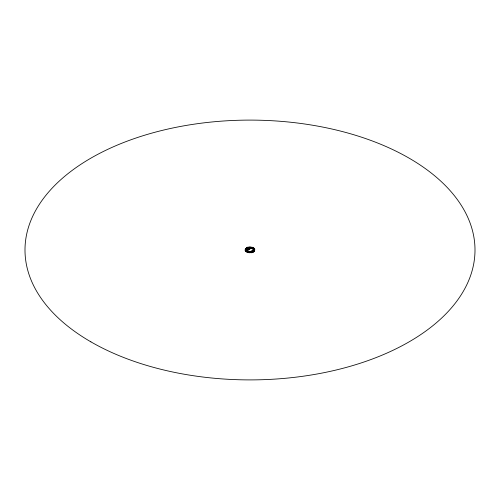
<?xml version="1.0" encoding="UTF-8"?>
<svg xmlns="http://www.w3.org/2000/svg" width="500" height="500" viewBox="0 0 500 500"><rect width="100%" height="100%" fill="white"/><g stroke="black" fill="none" stroke-linecap="round" stroke-linejoin="round"><path stroke-width="0.75" d="M249.725 252.781C247.537 252.806 244.219 251.4 245.431 248.725L247.763 247.225L250.212 247.013L252.512 247.325L254.288 248.363L254.713 249.119C255.906 251.944 249.119 254.356 250 251.581L247.169 250.637L246.725 249.694L247.569 248.287L250 247.8L252.725 248.594L253.3 249.706L252.831 250.637L250 251.581M254.575 250.863L254.288 248.363C252.131 248.556 249.631 246.231 247.188 248.069C246.106 248.106 245.406 251.456 246.725 249.694L245.956 249.775M254.706 249.4L254.713 249.119C253.337 249.206 254.294 251.119 252.644 251.519C250.637 252.494 247.35 252.431 246.2 250.312M248.487 252.631L248.713 252.025M246.069 250.312L246.094 249.088L247.188 248.069L247.569 248.287L245.431 248.725L245.244 250.569M247.169 248.175L250.331 247.237M253.531 248.619L250.169 247.506M252.044 247.806L251.519 247.987M249.15 251.431L249 252.094M245.156 249.931L246.025 250.125L245.281 250.325L245.662 251.262M253.906 250.438L253.556 248.431L253.162 249.2L253.931 249.306M248.062 251.825L248.363 251.325M247.825 251.65L247.369 252.325M253.219 252.075L252.644 251.519L253.906 250.188L253.162 250.069M246.394 251.869L246.494 250.912M252.138 247.856L252.512 247.325L253.531 248.125L252.894 248.319M245.756 251.331C248.519 252.587 252.387 253.5 254.575 250.763L253.794 250.531M245.369 249.125L246.625 247.987M251.225 247.537L252.587 247.638M251.15 252.1L253.419 250.9M245.956 249.694L246.838 249.119L246.094 249.194M248.925 249.381C249.019 247.631 248.988 250.837 247.656 248.881L247.656 248.212L248.8 247.55L249.862 248.162L249.862 248.837L248.787 248.406L248.8 247.55M249.862 248.162L248.719 248.825L247.656 248.212M249.662 248.956L249.662 248.419L248.925 248.844M249.387 248.4L249.55 248.844M248.85 249.338L247.975 248.875M249.387 248.938L249.55 248.306L248.787 247.869L247.975 248.337L248.731 248.781L248.719 249.5M246.525 250.963L247.169 250.637M252.344 251.575L254.037 251.519M246.175 250.4L246.838 250.113M250.85 251.519L251.238 251.994L246.537 251.669L245.662 251.075L246.431 250.844M251.769 248.119L252.613 248.113M252.725 248.594L253.556 248.431M249.112 247.587L248.944 247.194L250.212 247.206M253.3 249.706L254.55 249.631L254.769 250.1M251.806 251.756L253.219 251.881M252.831 250.637L253.381 250.787M247.138 251.306L247.638 251.45L247.625 251.062M250.45 247.512L249.869 247.331L250 247.8M247.169 248.744L245.906 248.475M246.556 251L247.638 251.45M248.806 248.131L250.025 248.837L248.719 249.587L247.5 248.888M248.8 248.225L249.862 248.837M252.312 251.025L252.862 251.344M253.263 250.975L254.037 251.444M250.081 252.113L250.987 252.731M247.344 248.094L246.769 247.938L247.763 247.225L248.363 248.056M245.431 248.725L246.075 249.269M251.775 251.775L252.175 252.488M251.637 251.256L251.906 251.713M253.569 248.663L253.906 249.194M249.938 247.488L250.85 247.869L251.05 247.506M250.819 252.094L250.987 252.662M249.462 248.444L249.462 248.981M248.363 251.2A3.275 1.887 0 0 0 253.275 249.569A3.275 1.887 0 0 0 248.363 247.931A3.275 1.887 0 0 0 248.363 251.2M90.9 341.856A225 129.9 0 0 0 467.331 283.619A225 129.9 0 0 0 191.769 124.525A225 129.9 0 0 0 90.9 341.856"/></g></svg>
